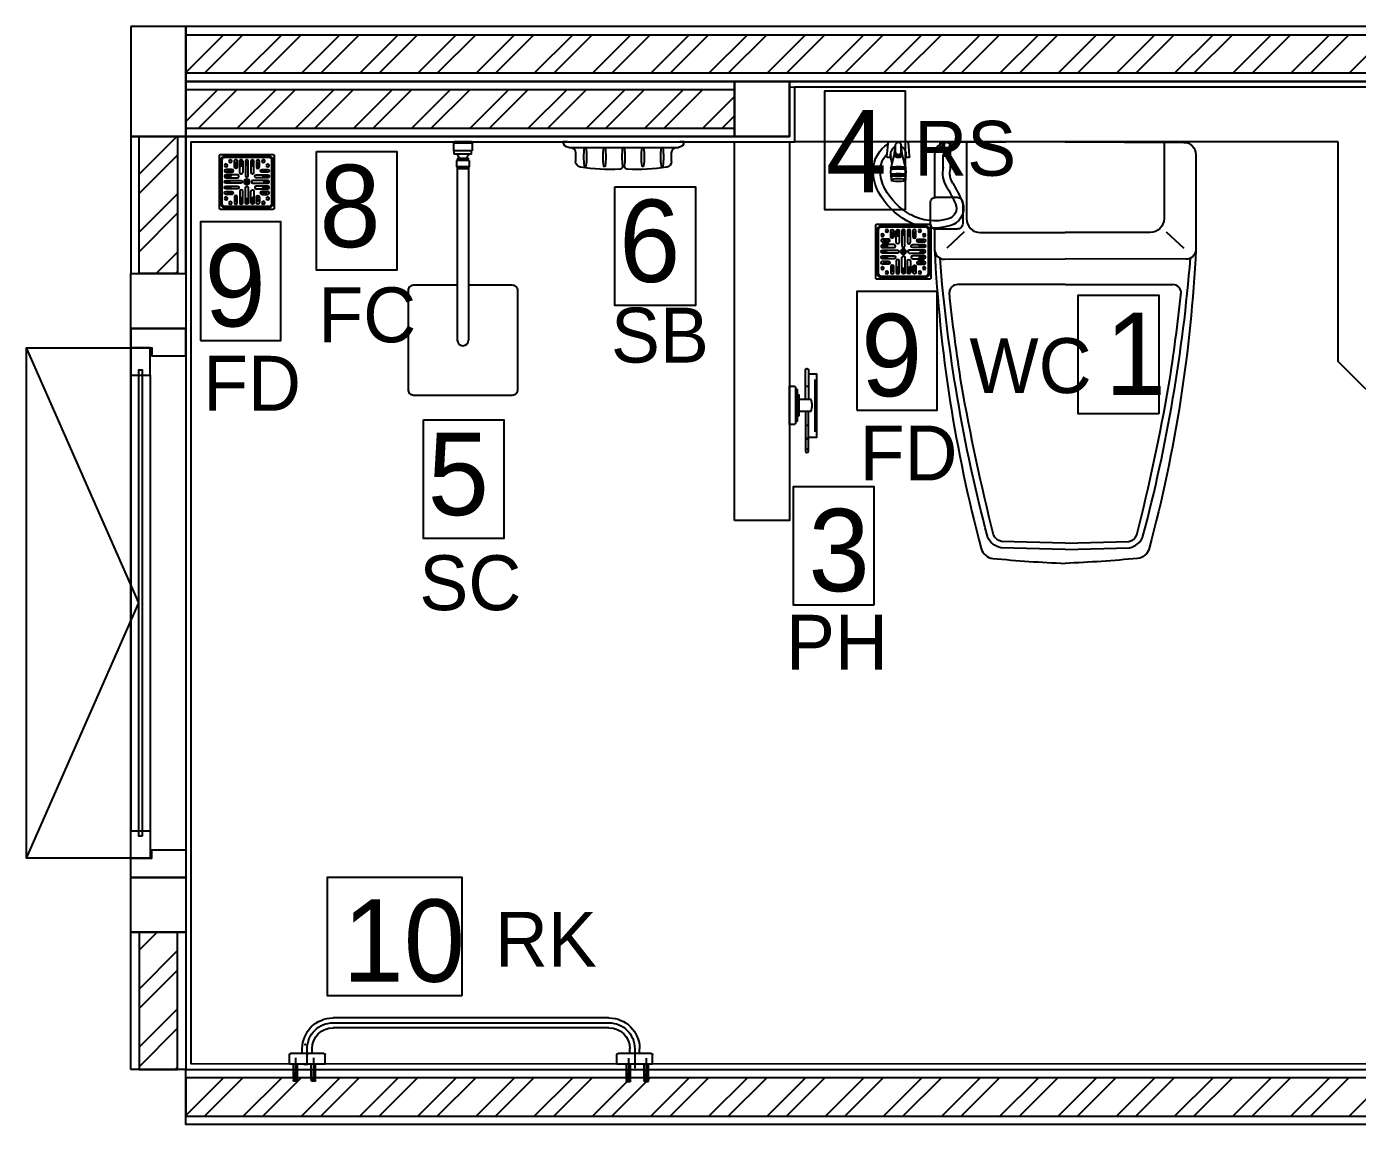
# Model space of a CAD drawing. Header units: inches. Extents: x -1366 to 1207, y -585 to 2554.
# Drawn here: x 522.13 to 525.768, y 1792.503 to 1795.503 of the extents above; entities that cross this region are included whole.
import ezdxf
from ezdxf.enums import TextEntityAlignment as Align

# ---------------------------------------------------------------- set-up
doc = ezdxf.new("R2010")
doc.units = ezdxf.units.IN
doc.header["$MEASUREMENT"] = 0
doc.header["$PDSIZE"] = 0.05
doc.linetypes.add('CENTER', pattern=[1.625, 1.25, -0.125, 0.125, -0.125])
doc.layers.get('0').update_dxf_attribs({"linetype": 'CONTINUOUS'})
for name, color, linetype in [('Counter', 6, 'CONTINUOUS'), ('DIM', 7, 'CONTINUOUS'), ('DIMS', 1, 'CONTINUOUS'), ('SANITARY', 9, 'CONTINUOUS'), ('SN - Sanitary', 144, 'CONTINUOUS'), ('WALL', 7, 'CONTINUOUS'), ('Wall-1', 6, 'CONTINUOUS'), ('Wall-Tile', 4, 'CONTINUOUS'), ('WALL_HATC', 251, 'CONTINUOUS'), ('WC-DET', 8, 'CONTINUOUS'), ('WC-DET1', 15, 'CONTINUOUS'), ('WC-DET2', 15, 'CONTINUOUS'), ('WC-OUT', 9, 'CONTINUOUS'), ('WC-OUTL', 7, 'CONTINUOUS'), ('WC-SERIAL', 4, 'CONTINUOUS'), ('wind', 7, 'CONTINUOUS')]:
    doc.layers.add(name, color=color, linetype=linetype)
doc.styles.get("Standard").update_dxf_attribs({"font": 'CordiaUPC.ttf'})
doc.styles.add('THAI', font='thai2.shx', dxfattribs={"height": 0.2})
doc.styles.add('Thai-S1', font='angsana.shx')
pattern_1 = [(224.99694, (499.03956, 1813.96934), (0.07954527, -0.07955375), []), (224.99694, (498.98653, 1813.96934), (0.07954527, -0.07955375), [])]

# ---------------------------------------------------------------- blocks, each defined once
blk = doc.blocks.new('VRH_FUVHU-W002AS_100 x100')
at = {"layer": 'SN - Sanitary'}
for points in [[(-48, -50), (48, -50, 0.414214), (50, -48), (50, 48, 0.414214), (48, 50), (-48, 50, 0.414214), (-50, 48), (-50, -48, 0.414214)], [(-40, -47), (40, -47, 0.414214), (47, -40), (47, 40, 0.414214), (40, 47), (-40, 47, 0.414214), (-47, 40), (-47, -40, 0.414214)], [(-40, -45), (40, -45, 0.414214), (45, -40), (45, 40, 0.414214), (40, 45), (-40, 45, 0.414214), (-45, 40), (-45, -40, 0.414214)], [(-17.5, 27.2, -1), (-22.8, 27.2), (-22.8, 38, -1), (-17.5, 38)], [(-7.5, 17, -1), (-12.8, 17), (-12.8, 38, -1), (-7.5, 38)], [(2.6, 10.8, -1), (-2.6, 10.8), (-2.6, 38, -1), (2.6, 38)], [(7.5, 17, 1), (12.8, 17), (12.8, 38, 1), (7.5, 38)], [(17.5, 27.2, 1), (22.8, 27.2), (22.8, 38, 1), (17.5, 38)], [(-27.2, 17.5, 1), (-27.2, 22.8), (-38, 22.8, 1), (-38, 17.5)], [(-17, 7.5, 1), (-17, 12.8), (-38, 12.8, 1), (-38, 7.5)], [(-10.8, -2.6, 1), (-10.8, 2.6), (-38, 2.6, 1), (-38, -2.6)], [(10.8, -2.6, -1), (10.8, 2.6), (38, 2.6, -1), (38, -2.6)], [(17, 7.5, -1), (17, 12.8), (38, 12.8, -1), (38, 7.5)], [(27.2, 17.5, -1), (27.2, 22.8), (38, 22.8, -1), (38, 17.5)], [(-17, -7.5, -1), (-17, -12.8), (-38, -12.8, -1), (-38, -7.5)], [(-27.2, -17.5, -1), (-27.2, -22.8), (-38, -22.8, -1), (-38, -17.5)], [(-7.5, -17, 1), (-12.8, -17), (-12.8, -38, 1), (-7.5, -38)], [(2.6, -10.8, 1), (-2.6, -10.8), (-2.6, -38, 1), (2.6, -38)], [(7.5, -17, -1), (12.8, -17), (12.8, -38, -1), (7.5, -38)], [(17, -7.5, 1), (17, -12.8), (38, -12.8, 1), (38, -7.5)], [(27.2, -17.5, 1), (27.2, -22.8), (38, -22.8, 1), (38, -17.5)], [(-17.5, -27.2, 1), (-22.8, -27.2), (-22.8, -38, 1), (-17.5, -38)], [(17.5, -27.2, -1), (22.8, -27.2), (22.8, -38, -1), (17.5, -38)]]:
    blk.add_lwpolyline(points, format="xyb", close=True, dxfattribs=at)
for points in [[(-47, 40), (-45, 40)], [(-40, 47), (-40, 45)], [(40, 47), (40, 45)], [(47, 40), (45, 40)], [(2, 0), (-2, 0)], [(0, -2), (0, 2)], [(-47, -40), (-45, -40)], [(-40, -47), (-40, -45)], [(40, -47), (40, -45)], [(47, -40), (45, -40)]]:
    blk.add_lwpolyline(points, dxfattribs=at)
for centre, radius in [((-38, 30), 2.64), ((-30, 38), 2.64), ((30, 38), 2.64), ((38, 30), 2.64), ((0, 0), 5), ((0, 0), 4), ((-38, -30), 2.64), ((-30, -38), 2.64), ((30, -38), 2.64), ((38, -30), 2.64)]:
    blk.add_circle(centre, radius, dxfattribs=at)
for radius, start, end in [(40.6, 115.5199, 124.0973), (38.9, 116.7267, 125.8178), (35.8, 119.2654, 129.5026), (32.8, 122.2394, 130.7225), (38.9, 101.1602, 109.1988), (35.8, 102.1337, 110.9437), (32.8, 103.2601, 112.9585), (30.8, 104.1306, 114.5299), (40.6, 101.6879, 108.2626), (35.8, 85.7776, 94.2224), (32.8, 85.3915, 94.6085), (30.8, 85.0942, 94.9058), (38.9, 86.3226, 93.6774), (38.9, 70.8012, 78.8398), (35.8, 69.0563, 77.8663), (32.8, 67.0415, 76.7399), (30.8, 65.4701, 75.8694), (40.6, 71.7374, 78.3121), (40.6, 55.9027, 64.4801), (38.9, 54.1822, 63.2733), (35.8, 50.4974, 60.7346), (32.8, 49.2775, 57.7606), (40.6, 161.7374, 168.3121), (38.9, 176.3226, 183.6774), (38.9, 160.8012, 168.8398), (40.6, 145.9027, 154.4801), (35.8, 175.7776, 184.2224), (35.8, 159.0563, 167.8663), (38.9, 144.1822, 153.2733), (32.8, 175.3915, 184.6085), (32.8, 157.0415, 166.7399), (35.8, 140.4974, 150.7346), (30.8, 175.0942, 184.9058), (30.8, 155.4701, 165.8694), (32.8, 139.2775, 147.7606), (32.8, 32.2394, 40.7225), (35.8, 29.2654, 39.5026), (30.8, 14.1306, 24.5299), (32.8, 13.2601, 22.9585), (30.8, 355.0942, 4.9058), (38.9, 26.7267, 35.8178), (32.8, 355.3915, 4.6085), (35.8, 12.1337, 20.9437), (40.6, 25.5199, 34.0973), (35.8, 355.7776, 4.2224), (38.9, 11.1602, 19.1988), (40.6, 11.6879, 18.2626), (38.9, 356.3226, 3.6774), (40.6, 191.6879, 198.2626), (38.9, 191.1602, 199.1988), (40.6, 205.5199, 214.0973), (35.8, 192.1337, 200.9437), (38.9, 206.7267, 215.8178), (32.8, 193.2601, 202.9585), (35.8, 209.2654, 219.5026), (30.8, 194.1306, 204.5299), (32.8, 212.2394, 220.7225), (32.8, 319.2775, 327.7606), (35.8, 320.4974, 330.7346), (30.8, 335.4701, 345.8694), (32.8, 337.0415, 346.7399), (38.9, 324.1822, 333.2733), (35.8, 339.0563, 347.8663), (40.6, 325.9027, 334.4801), (38.9, 340.8012, 348.8398), (40.6, 341.7374, 348.3121), (35.8, 230.4974, 240.7346), (38.9, 234.1822, 243.2733), (40.6, 235.9027, 244.4801), (32.8, 229.2775, 237.7606), (30.8, 245.4701, 255.8694), (32.8, 247.0415, 256.7399), (35.8, 249.0563, 257.8663), (38.9, 250.8012, 258.8398), (40.6, 251.7374, 258.3121), (30.8, 265.0942, 274.9058), (32.8, 265.3915, 274.6085), (35.8, 265.7776, 274.2224), (38.9, 266.3226, 273.6774), (30.8, 284.1306, 294.5299), (32.8, 283.2601, 292.9585), (35.8, 282.1337, 290.9437), (38.9, 281.1602, 289.1988), (40.6, 281.6879, 288.2626), (32.8, 302.2394, 310.7225), (35.8, 299.2654, 309.5026), (38.9, 296.7267, 305.8178), (40.6, 295.5199, 304.0973)]:
    blk.add_arc((0, 0), radius, start, end, dxfattribs=at)
blk = doc.blocks.new('A$C0BD73281')
for p, q in [((49, 6.9), (23.6, 6.9)), ((49, -6.5), (23.6, -6.5))]:
    blk.add_line(p, q)
at = {"layer": 'WC-DET1', "color": 8, "linetype": 'Continuous'}
for p, q in [((21.5, 108.6), (3.7, 107.1)), ((16.3, 2.8), (24.8, 2.8)), ((16.3, 2.3), (24.8, 2.3)), ((16.3, 0.3), (24.8, 0.3)), ((16.3, -0.2), (24.8, -0.2)), ((16.3, -2.2), (24.8, -2.2)), ((16.3, -2.7), (24.8, -2.7))]:
    blk.add_line(p, q, dxfattribs=at)
at = {"layer": 'WC-DET1', "color": 8}
for p, q in [((39.6, 99.7), (21.9, 95.4)), ((28.9, 101.7), (22.5, 102.9)), ((21.9, 95.4), (5.1, 93.3)), ((21.9, 81.4), (5.1, 83.4)), ((18.6, 93.4), (5.7, 93.4)), ((18.6, 83.4), (5.7, 83.4)), ((39.6, 77), (21.9, 81.4)), ((28.9, 75), (22.5, 73.8)), ((12, 0), (12, 6.8)), ((12, 0), (12, -6.8)), ((16.3, 2.8), (16.3, 6)), ((16.3, 0.3), (16.3, 2.3)), ((24.8, 2.8), (24.8, 5.3)), ((24.8, 0.3), (24.8, 2.3)), ((26.3, -6.5), (26.3, 6.5)), ((16.3, -2.2), (16.3, -0.2)), ((16.3, -6), (16.3, -2.7)), ((24.8, -2.2), (24.8, -0.2)), ((24.8, -5), (24.8, -2.7))]:
    blk.add_line(p, q, dxfattribs=at)
for points in [[(1, 9.6, -0.184409), (1.3, 10.3, -0.102213), (2.5, 11.2, -0.061148), (4, 11.7, -0.047443), (6, 11.9, -0.047443), (8, 11.7, -0.061148), (9.5, 11.2, -0.102213), (10.7, 10.3, -0.184409), (11, 9.6, -0.184409), (10.7, 8.8, -0.102213), (9.5, 7.9, -0.061148), (8, 7.4, -0.047443), (6, 7.3, -0.047443), (4, 7.4, -0.061148), (2.5, 7.9, -0.102213), (1.3, 8.8, -0.184409)], [(1, -9.6, 0.184409), (1.3, -10.3, 0.102213), (2.5, -11.2, 0.061148), (4, -11.7, 0.047443), (6, -11.9, 0.047443), (8, -11.7, 0.061148), (9.5, -11.2, 0.102213), (10.7, -10.3, 0.184409), (11, -9.6, 0.184409), (10.7, -8.8, 0.102213), (9.5, -7.9, 0.061148), (8, -7.4, 0.047443), (6, -7.3, 0.047443), (4, -7.4, 0.061148), (2.5, -7.9, 0.102213), (1.3, -8.8, 0.184409)]]:
    blk.add_lwpolyline(points, format="xyb", close=True, dxfattribs=at)
for points in [[(1, 0, -0.095641), (1.4, 2, -0.097265), (2.5, 3.7, -0.099653), (4.1, 4.8, -0.101409), (6, 5.2, -0.101409), (7.9, 4.8, -0.099653), (9.5, 3.7, -0.097265), (10.6, 2, -0.095641), (11, 0)], [(1, 0, 0.095641), (1.4, -2, 0.097265), (2.5, -3.7, 0.099653), (4.1, -4.8, 0.101409), (6, -5.2, 0.101409), (7.9, -4.8, 0.099653), (9.5, -3.7, 0.097265), (10.6, -2, 0.095641), (11, 0)]]:
    blk.add_lwpolyline(points, format="xyb", dxfattribs=at)
for centre, start, end in [((5.7, 88.4), 90, 180), ((5.7, 88.4), 180, 270), ((18.6, 88.4), 0, 90), ((18.6, 88.4), 270, 0)]:
    blk.add_arc(centre, 5, start, end, dxfattribs=at)
at = {"layer": 'WC-DET1', "color": 8, "linetype": 'Continuous'}
blk.add_arc((26.6, 69.7), 2, 265.2047, 351.7094, dxfattribs=at)
at = {"layer": 'WC-DET1', "color": 8, "extrusion": (0, 0, -1)}
for centre, major_axis, ratio, start_param, end_param in [((22.5, 88.4), (14.6, 0), 0.991317, 3.524945, 5.079803), ((46.9, 88.4), (0, 13.5), 0.097617, 3.414605, 6.010173), ((49.4, 88.4), (0, 13.5), 0.097617, 3.414605, 6.010173), ((50.4, 88.4), (0, 13.5), 0.097617, 3.414605, 6.010173), ((50.8, 88.4), (0, 13.5), 0.097617, 3.414605, 6.010173), ((59.7, 88.4), (0, 13.5), 0.097617, 3.414605, 6.010173), ((61, 88.4), (0, 13.5), 0.097617, 3.414605, 6.010173), ((63.6, 88.4), (0, 13.5), 0.097617, 3.414605, 6.010173), ((69.5, 88.4), (0, 13), 0.160291, 3.141593, 6.283185), ((22.5, 88.4), (14.6, 0), 0.991317, 1.203383, 2.758241), ((21.9, 88.4), (0, -7), 0.550432, 3.141593, 6.283185), ((24.2, 88.4), (0, -7), 0.550432, 3.141593, 6.283185)]:
    blk.add_ellipse(centre, major_axis=major_axis, ratio=ratio, start_param=start_param, end_param=end_param, dxfattribs=at)
at = {"layer": 'WC-OUTL', "color": 32, "linetype": 'Continuous'}
for p, q in [((0, 71.8), (0, 104.9)), ((3.7, 107.1), (1.8, 106.9)), ((26.5, 109), (21.5, 108.6)), ((15.8, 68.6), (1.8, 69.8)), ((26.5, 67.7), (15.8, 68.6)), ((16.3, 6), (24.8, 6)), ((16.3, -6), (24.8, -6))]:
    blk.add_line(p, q, dxfattribs=at)
at = {"layer": 'WC-OUTL', "color": 32}
for p, q in [((39.6, 99.7), (28.9, 101.7)), ((46.5, 101.4), (39.6, 99.7)), ((49, 101.4), (50.5, 101.4)), ((59.3, 101.4), (60.6, 101.4)), ((63.3, 101.4), (69.5, 101.4)), ((39.6, 77), (28.9, 75)), ((46.5, 75.4), (39.6, 77)), ((49, 75.4), (50.5, 75.4)), ((59.3, 75.4), (60.6, 75.4)), ((63.3, 75.4), (69.5, 75.4)), ((0, 0), (0, 11)), ((0, 0), (0, -11)), ((12, 6.8), (12, 11)), ((12.1, 6.8), (15.8, 6.8)), ((16.3, 6), (16.3, 6.3)), ((26.3, 6.8), (24.8, 6)), ((26.3, 6.5), (26.3, 6.8)), ((12, -6.8), (15.8, -6.8)), ((12, -6.8), (12, -11)), ((12.6, -6.8), (15.8, -6.8)), ((16.3, -6.2), (16.3, -6)), ((26.3, -6.8), (24.8, -6)), ((35.5, -6.5), (26.3, -6.5)), ((26.3, -6.8), (26.3, -6.5))]:
    blk.add_line(p, q, dxfattribs=at)
for centre, radius, start, end in [((52.7, 76.1), 58, 91.4542, 147.6921), ((53.2, 53.4), 80.7, 61.4973, 91.4542), ((28.7, 8.1), 132.2, 29.2702, 61.4973), ((52.7, 76.1), 45, 91.4542, 133.7949), ((47.8, 100.1), 1.76, 45.6178, 134.3822), ((54.9, 82), 19.9, 77.1208, 102.8792), ((53.2, 53.4), 67.7, 61.4973, 91.4542), ((62, 99.9), 1.99, 48.4455, 131.5545), ((28.7, 8.1), 119.2, 29.2702, 61.4973), ((47.8, 76.6), 1.76, 225.6178, 314.3822), ((54.9, 94.7), 19.9, 257.1208, 282.8792), ((62, 76.8), 1.99, 228.4455, 311.5545), ((54.7, 22.7), 89.3, 343.0486, 29.2702), ((54.7, 22.7), 102.3, 343.0486, 29.2702), ((6, 1.6), 11.2, 57.4796, 122.5204), ((15.8, 6.3), 0.5, 0, 90), ((56.6, -42.3), 49.5, 59.2277, 102.0073), ((229.5, 248.2), 288.5, 239.2277, 246.1765), ((6, -1.6), 11.2, 237.4796, 302.5204), ((15.8, -6.2), 0.5, 270, 0), ((56.6, -42.3), 36.6, 59.2277, 102.0073), ((229.5, 248.2), 301.5, 239.2277, 246.1765), ((121.1, 2.5), 32.9, 246.1765, 343.0486), ((121.1, 2.5), 20, 246.1765, 343.0486)]:
    blk.add_arc(centre, radius, start, end, dxfattribs=at)
at = {"layer": 'WC-OUTL', "color": 32, "linetype": 'Continuous'}
for centre, radius, start, end in [((2, 104.9), 2, 94.7953, 180), ((26.6, 107), 2, 2.8531, 94.7953), ((-288.3, 91.3), 317.3, 1.8784, 2.8531), ((-288.3, 85.4), 317.3, 357.1469, 358.1216), ((2, 71.8), 2, 180, 265.2047), ((26.6, 69.7), 2, 351.7094, 357.1469)]:
    blk.add_arc(centre, radius, start, end, dxfattribs=at)
at = {"layer": 'WC-OUTL', "color": 32, "extrusion": (0, 0, -1)}
blk.add_ellipse((69.5, 88.4), major_axis=(0, -13), ratio=0.160291, start_param=3.141593, end_param=6.283185, dxfattribs=at)
blk = doc.blocks.new('C106P')
for points in [[(0, 0), (-0.216, -0.0009, 0.414214), (-0.238, -0.0229), (-0.238, -0.1012, 0.415321)], [(0, 0), (0.216, -0.0009, -0.414214), (0.238, -0.0229), (0.238, -0.1959, -0.414214)], [(-0.2358, -0.1589, -0.414214), (-0.2458, -0.1489), (-0.2458, -0.1109, -0.414214), (-0.2358, -0.1009)], [(-0.238, -0.1587), (-0.238, -0.1959, 0.414214)], [(-0.238, -0.1959, 0.053479), (-0.153, -0.7409, 0.308223), (-0.132, -0.7589, 0.014301), (0, -0.7679, 1.437855)], [(0.238, -0.1959, -0.053479), (0.153, -0.7409, -0.308223), (0.132, -0.7589, -0.014301), (0, -0.7679, -1.437855)]]:
    blk.add_lwpolyline(points, format="xyb")
at = {"layer": 'WC-DET1'}
for q in [(-0.1959, -0.2599), (0.1959, -0.2599)]:
    blk.add_line((0, -0.26), q, dxfattribs=at)
for points in [[(-0.18, -0.0009), (-0.18, -0.1399, 0.414214), (-0.155, -0.1649), (0, -0.165)], [(0.18, -0.0009), (0.18, -0.1399, -0.414214), (0.155, -0.1649), (0, -0.165)], [(-0.2358, -0.1009), (-0.1968, -0.1009, -0.414214), (-0.1868, -0.1109), (-0.1868, -0.1489, -0.414214), (-0.1968, -0.1589), (-0.2358, -0.1589, -0.414214)], [(0, -0.7314), (-0.1161, -0.7281, -0.234182), (-0.1306, -0.716, -0.017795), (-0.1889, -0.4427, -0.014884), (-0.2111, -0.274, -0.020376)], [(0, -0.7314), (0.1161, -0.7281, 0.234182), (0.1306, -0.716, 0.017795), (0.1889, -0.4427, 0.014884), (0.2111, -0.274, 0.020376)]]:
    blk.add_lwpolyline(points, format="xyb", dxfattribs=at)
at = {"layer": 'WC-DET1', "color": 7}
for points in [[(-0.238, -0.1959, 0.414214), (-0.22, -0.2139), (0, -0.213)], [(0.238, -0.1959, -0.414214), (0.22, -0.2139), (0, -0.213)]]:
    blk.add_lwpolyline(points, format="xyb", dxfattribs=at)
at = {"layer": 'WC-DET1'}
for centre, start, end in [((-0.1961, -0.275), 89.4423, 176.382), ((0.1961, -0.275), 3.618, 90.5577)]:
    blk.add_arc(centre, 0.0151, start, end, dxfattribs=at)
at = {"layer": 'WC-DET2'}
for points in [[(-0.184, -0.1639), (-0.216, -0.1939)], [(0.184, -0.1639), (0.216, -0.1939)]]:
    blk.add_lwpolyline(points, dxfattribs=at)
for points in [[(-0.0001, -0.7428), (-0.1173, -0.7394, -0.254323), (-0.1414, -0.7196, -0.000064), (-0.1417, -0.7186, -0.04487), (-0.2282, -0.212)], [(0.0001, -0.7428), (0.1173, -0.7394, 0.254323), (0.1414, -0.7196, 0.000064), (0.1417, -0.7186, 0.04487), (0.2282, -0.212)]]:
    blk.add_lwpolyline(points, format="xyb", dxfattribs=at)
at = {"layer": 'WC-SERIAL', "flags": 8}
blk.add_attdef('C106', text='', height=0.05, dxfattribs=at).set_placement((-0.007, -0.0689), align=Align.MIDDLE)
blk = doc.blocks.new('PM753P')
at = {"layer": 'WC-DET'}
for points in [[(0.03, -0.011), (-0.03, -0.011)], [(-0.02, -0.014), (0.02, -0.014)], [(-0.061, -0.029), (-0.061, -0.035)], [(-0.0595, -0.029), (-0.0595, -0.035)], [(-0.048, -0.047), (0.047, -0.047)], [(-0.0433, -0.0485), (0.0417, -0.0485)], [(-0.0362, -0.029), (-0.0362, -0.035)], [(0.0352, -0.029), (0.0352, -0.035)]]:
    blk.add_lwpolyline(points, dxfattribs=at)
at = {"layer": 'WC-OUT'}
blk.add_lwpolyline([(0.02, -0.0145), (0.02, -0.0155, -0.414214), (0.0185, -0.017), (-0.0185, -0.017, -0.414214), (-0.02, -0.0155), (-0.02, -0.0145, 0.414214), (-0.0205, -0.014), (-0.0285, -0.014, -0.414214), (-0.03, -0.0125), (-0.03, -0.0115, 0.414214), (-0.0305, -0.011), (-0.032, -0.011, -0.414214), (-0.035, -0.008), (-0.035, 0), (0.035, 0), (0.035, -0.008, -0.414214), (0.032, -0.011), (0.0305, -0.011, 0.414214), (0.03, -0.0115), (0.03, -0.0125, -0.414214), (0.0285, -0.014), (0.0205, -0.014, 0.414214)], format="xyb", close=True, dxfattribs=at)
for points in [[(0.011, -0.017), (0.011, -0.039, -0.181818), (-0.011, -0.039), (-0.011, -0.017)], [(-0.011, -0.029), (-0.083, -0.029, 1), (-0.083, -0.035), (-0.011, -0.035)], [(0.011, -0.029), (0.064, -0.029, -1), (0.064, -0.035), (0.011, -0.035)]]:
    blk.add_lwpolyline(points, format="xyb", dxfattribs=at)
blk.add_lwpolyline([(-0.058, -0.035), (-0.058, -0.05), (0.057, -0.05), (0.057, -0.035)], dxfattribs=at)
blk.add_arc((-0.0828, -0.0319), 0.00287, 265.7151, 94.6963, dxfattribs=at)
at = {"layer": 'WC-SERIAL', "flags": 8}
blk.add_attdef('PM753', text='', height=0.03, dxfattribs=at).set_placement((0.007, -0.1009), align=Align.MIDDLE)
blk = doc.blocks.new('CT002P')
at = {"layer": 'WC-DET1'}
for p, q in [((-0.0159, 0), (-0.0159, -0.0025)), ((0.0159, 0), (-0.0159, 0)), ((0.0159, 0), (0.0159, -0.0025)), ((-0.0169, -0.0025), (-0.0169, -0.0164)), ((-0.0161, -0.0025), (-0.0169, -0.0025)), ((0.0169, -0.0164), (-0.0169, -0.0164)), ((0.0169, -0.0025), (-0.0161, -0.0025)), ((-0.0159, -0.0223), (-0.0159, -0.0164)), ((0.0159, -0.0223), (-0.0159, -0.0223)), ((0.0159, -0.0223), (0.0159, -0.0164)), ((0.0169, -0.0025), (0.0169, -0.0164)), ((0.0114, -0.0339), (-0.0114, -0.0339)), ((-0.0114, -0.0339), (-0.0114, -0.0453)), ((-0.0114, -0.0453), (-0.0109, -0.0458)), ((-0.0114, -0.0453), (-0.0109, -0.0458)), ((0.0114, -0.0453), (-0.0114, -0.0453)), ((0.0109, -0.0458), (-0.0109, -0.0458)), ((-0.0102, -0.0458), (-0.0102, -0.3612)), ((-0.0102, -0.0478), (-0.0092, -0.0468)), ((0.0102, -0.0478), (-0.0102, -0.0478)), ((-0.0099, -0.0299), (-0.0099, -0.0339)), ((-0.0099, -0.0299), (0.0099, -0.0299)), ((-0.0092, -0.0468), (-0.0092, -0.0458)), ((0.0092, -0.0468), (-0.0092, -0.0468)), ((-0.0074, -0.0276), (-0.0074, -0.0289)), ((0.0074, -0.0276), (0.0074, -0.0289)), ((0.0092, -0.0468), (0.0092, -0.0458)), ((0.0102, -0.0478), (0.0092, -0.0468)), ((0.0099, -0.0339), (0.0099, -0.0299)), ((0.0102, -0.0458), (0.0102, -0.3612)), ((0.0114, -0.0453), (0.0109, -0.0458)), ((0.0114, -0.0453), (0.0109, -0.0458)), ((0.0114, -0.0339), (0.0114, -0.0453)), ((-0.0102, -0.0488), (0.0102, -0.0488))]:
    blk.add_line(p, q, dxfattribs=at)
blk.add_lwpolyline([(-0.0102, -0.2612), (-0.09, -0.2612, 0.414214), (-0.1, -0.2712), (-0.1, -0.4512, 0.414214), (-0.09, -0.4612), (0.09, -0.4612, 0.414214), (0.1, -0.4512), (0.1, -0.2712, 0.414214), (0.09, -0.2612), (0.0102, -0.2612)], format="xyb", dxfattribs=at)
for centre, radius, start, end in [((0, -0.0161), 0.0129, 209.0833, 230.7035), ((0, -0.0161), 0.0129, 309.2965, 330.9167), ((-0.0084, -0.0289), 0.000992, 270, 0), ((-0.0094, -0.0276), 0.00198, 0, 50.7035), ((0.0094, -0.0276), 0.00199, 129.2965, 180), ((0.0084, -0.0289), 0.000992, 180, 270), ((0, -0.3612), 0.0102, 180, 0)]:
    blk.add_arc(centre, radius, start, end, dxfattribs=at)
blk = doc.blocks.new('A$Cf44c07b2')
at = {"layer": 'WC-OUT'}
for p, q in [((0.0794, 0.1169), (0.5821, 0.1169)), ((0.0794, 0.0989), (0.5821, 0.0989)), ((0, 0.0329), (0, 0.0496)), ((0.0022, 0.0519), (0.0234, 0.0519)), ((0.0234, 0.0519), (0.0234, 0.0608)), ((0.0234, 0.0519), (0.0627, 0.0519)), ((0.0413, 0.0519), (0.0413, 0.0612)), ((0.065, 0.0329), (0.065, 0.0496)), ((0.5967, 0.0329), (0.5967, 0.0496)), ((0.5989, 0.0519), (0.6594, 0.0519)), ((0.6202, 0.0519), (0.6202, 0.0608)), ((0.6381, 0.0519), (0.6381, 0.0608)), ((0.6617, 0.0329), (0.6617, 0.0496)), ((0.065, 0.0329), (0, 0.0329)), ((0.6617, 0.0329), (0.5967, 0.0329))]:
    blk.add_line(p, q, dxfattribs=at)
at = {"layer": 'WC-OUT', "color": 251, "linetype": 'CENTER'}
for p, q in [((0.5821, 0.1079), (0.0794, 0.1079)), ((0.0324, 0.0608), (0.0324, 0.0252)), ((0.6292, 0.0519), (0.6292, 0.0608)), ((0.6292, 0.0306), (0.6292, 0.0503)), ((0.0074, 0.0224), (0.0074, 0.0329)), ((0.0112, 0.0437), (0.0112, 0)), ((0.015, 0.0224), (0.015, 0.0329)), ((0.0399, 0.0224), (0.0399, 0.0329)), ((0.0437, 0.0437), (0.0437, 0)), ((0.0474, 0.0224), (0.0474, 0.0329)), ((0.6141, 0.0229), (0.6141, 0.0334)), ((0.6179, 0.0442), (0.6179, 0.0005)), ((0.6217, 0.0229), (0.6217, 0.0334)), ((0.6466, 0.0229), (0.6466, 0.0334)), ((0.6503, 0.0442), (0.6503, 0.0005)), ((0.6541, 0.0229), (0.6541, 0.0334)), ((0.0072, 0.0222), (0.0079, 0.0202)), ((0.0073, 0.0224), (0.0086, 0.0224)), ((0.0074, 0.0045), (0.0074, 0.0215)), ((0.0077, 0.0045), (0.0074, 0.0045)), ((0.0075, 0.0018), (0.0079, 0.0046)), ((0.0077, 0.0045), (0.0076, 0.0045)), ((0.0085, 0.0045), (0.0077, 0.0045)), ((0.0087, 0.0222), (0.0079, 0.0202)), ((0.0143, 0.0011), (0.0081, 0.0011)), ((0.0139, 0.0045), (0.0085, 0.0045)), ((0.0098, 0.0045), (0.0088, 0.0025)), ((0.0131, 0.0017), (0.0093, 0.0017)), ((0.0111, 0.0045), (0.0111, 0.0174)), ((0.0114, 0.0174), (0.0111, 0.0174)), ((0.0114, 0.0045), (0.0114, 0.0174)), ((0.0126, 0.0045), (0.0136, 0.0025)), ((0.0137, 0.0222), (0.0145, 0.0202)), ((0.0152, 0.0224), (0.0139, 0.0224)), ((0.0147, 0.0045), (0.0139, 0.0045)), ((0.0153, 0.0222), (0.0145, 0.0202)), ((0.0149, 0.0018), (0.0145, 0.0046)), ((0.015, 0.0045), (0.0147, 0.0045)), ((0.0149, 0.0045), (0.0147, 0.0045)), ((0.015, 0.0045), (0.015, 0.0214)), ((0.0396, 0.0222), (0.0404, 0.0202)), ((0.0397, 0.0224), (0.0411, 0.0224)), ((0.0399, 0.0045), (0.0399, 0.0215)), ((0.0402, 0.0045), (0.0399, 0.0045)), ((0.04, 0.0018), (0.0404, 0.0046)), ((0.0402, 0.0045), (0.04, 0.0045)), ((0.0409, 0.0045), (0.0402, 0.0045)), ((0.0412, 0.0222), (0.0404, 0.0202)), ((0.0468, 0.0011), (0.0405, 0.0011)), ((0.0464, 0.0045), (0.0409, 0.0045)), ((0.0423, 0.0045), (0.0413, 0.0025)), ((0.0456, 0.0017), (0.0418, 0.0017)), ((0.0435, 0.0045), (0.0435, 0.0174)), ((0.0438, 0.0174), (0.0435, 0.0174)), ((0.0438, 0.0045), (0.0438, 0.0174)), ((0.0451, 0.0045), (0.0461, 0.0025)), ((0.0462, 0.0222), (0.047, 0.0202)), ((0.0476, 0.0224), (0.0463, 0.0224)), ((0.0471, 0.0045), (0.0464, 0.0045)), ((0.0478, 0.0222), (0.047, 0.0202)), ((0.0473, 0.0018), (0.047, 0.0046)), ((0.0474, 0.0045), (0.0471, 0.0045)), ((0.0473, 0.0045), (0.0471, 0.0045)), ((0.0474, 0.0045), (0.0474, 0.0214)), ((0.6138, 0.0227), (0.6146, 0.0207)), ((0.6139, 0.0229), (0.6153, 0.0229)), ((0.6141, 0.005), (0.6141, 0.0219)), ((0.6141, 0.005), (0.6144, 0.005)), ((0.6142, 0.0023), (0.6146, 0.0051)), ((0.6142, 0.005), (0.6144, 0.005)), ((0.6144, 0.005), (0.6152, 0.005)), ((0.6154, 0.0227), (0.6146, 0.0207)), ((0.6148, 0.0016), (0.621, 0.0016)), ((0.6152, 0.005), (0.6206, 0.005)), ((0.6165, 0.005), (0.6155, 0.003)), ((0.616, 0.0022), (0.6198, 0.0022)), ((0.6178, 0.005), (0.6178, 0.0179)), ((0.6178, 0.0179), (0.618, 0.0179)), ((0.618, 0.005), (0.618, 0.0179)), ((0.6193, 0.005), (0.6203, 0.003)), ((0.6204, 0.0227), (0.6212, 0.0207)), ((0.6218, 0.0229), (0.6205, 0.0229)), ((0.6206, 0.005), (0.6214, 0.005)), ((0.622, 0.0227), (0.6212, 0.0207)), ((0.6216, 0.0023), (0.6212, 0.0051)), ((0.6214, 0.005), (0.6217, 0.005)), ((0.6214, 0.005), (0.6216, 0.005)), ((0.6217, 0.005), (0.6217, 0.022)), ((0.6463, 0.0227), (0.647, 0.0207)), ((0.6464, 0.0229), (0.6477, 0.0229)), ((0.6466, 0.005), (0.6466, 0.0219)), ((0.6466, 0.005), (0.6469, 0.005)), ((0.6467, 0.0023), (0.6471, 0.0051)), ((0.6467, 0.005), (0.6469, 0.005)), ((0.6469, 0.005), (0.6476, 0.005)), ((0.6478, 0.0227), (0.647, 0.0207)), ((0.6472, 0.0016), (0.6535, 0.0016)), ((0.6476, 0.005), (0.6531, 0.005)), ((0.6489, 0.005), (0.648, 0.003)), ((0.6485, 0.0022), (0.6522, 0.0022)), ((0.6502, 0.005), (0.6502, 0.0179)), ((0.6502, 0.0179), (0.6505, 0.0179)), ((0.6505, 0.005), (0.6505, 0.0179)), ((0.6517, 0.005), (0.6527, 0.003)), ((0.6528, 0.0227), (0.6536, 0.0207)), ((0.6543, 0.0229), (0.653, 0.0229)), ((0.6531, 0.005), (0.6538, 0.005)), ((0.6544, 0.0227), (0.6536, 0.0207)), ((0.654, 0.0023), (0.6536, 0.0051)), ((0.6538, 0.005), (0.6541, 0.005)), ((0.6538, 0.005), (0.654, 0.005)), ((0.6541, 0.005), (0.6541, 0.022))]:
    blk.add_line(p, q, dxfattribs=at)
for centre in [(0.0112, 0.0202), (0.0437, 0.0202), (0.6179, 0.0207), (0.6503, 0.0207)]:
    blk.add_circle(centre, 0.00118, dxfattribs=at)
at = {"layer": 'WC-OUT'}
for centre, radius, start, end in [((0.0794, 0.0608), 0.056, 90, 180), ((0.0794, 0.0608), 0.0381, 90, 180), ((0.5821, 0.0608), 0.056, 0, 90), ((0.5821, 0.0608), 0.0381, 0, 90), ((0.0022, 0.0496), 0.00224, 90, 180), ((0.0627, 0.0496), 0.00224, 0, 90), ((0.5989, 0.0496), 0.00224, 90, 180), ((0.6594, 0.0496), 0.00224, 0, 90)]:
    blk.add_arc(centre, radius, start, end, dxfattribs=at)
at = {"layer": 'WC-OUT', "color": 251, "linetype": 'CENTER'}
for centre, radius, start, end in [((0.0794, 0.0608), 0.0471, 90, 180), ((0.5821, 0.0608), 0.0471, 0, 90), ((0.0073, 0.0223), 0.00014, 90, 201.1557), ((0.0081, 0.0017), 0.00056, 172.2348, 270), ((0.0081, 0.0042), 0.000472, 36.4635, 143.5365), ((0.0086, 0.0223), 0.00014, 338.8443, 90), ((0.0093, 0.0022), 0.00056, 153.4349, 270), ((0.0131, 0.0022), 0.00056, 270, 26.5651), ((0.0139, 0.0223), 0.00014, 90, 201.1557), ((0.0143, 0.0042), 0.000472, 36.4635, 143.5365), ((0.0143, 0.0017), 0.00056, 270, 7.7652), ((0.0152, 0.0223), 0.00014, 338.8443, 90), ((0.0397, 0.0223), 0.00014, 90, 201.1557), ((0.0405, 0.0017), 0.00056, 172.2348, 270), ((0.0406, 0.0042), 0.000472, 36.4635, 143.5365), ((0.0411, 0.0223), 0.00014, 338.8443, 90), ((0.0418, 0.0022), 0.00056, 153.4349, 270), ((0.0456, 0.0022), 0.00056, 270, 26.5651), ((0.0463, 0.0223), 0.00014, 90, 201.1557), ((0.0468, 0.0042), 0.000472, 36.4635, 143.5365), ((0.0468, 0.0017), 0.00056, 270, 7.7652), ((0.0476, 0.0223), 0.00014, 338.8443, 90), ((0.6139, 0.0228), 0.00014, 90, 201.1557), ((0.6148, 0.0022), 0.00056, 172.2348, 270), ((0.6148, 0.0047), 0.000472, 36.4635, 143.5365), ((0.6153, 0.0228), 0.00014, 338.8443, 90), ((0.616, 0.0027), 0.00056, 153.4349, 270), ((0.6198, 0.0027), 0.00056, 270, 26.5651), ((0.6205, 0.0228), 0.00014, 90, 201.1557), ((0.621, 0.0047), 0.000472, 36.4635, 143.5365), ((0.621, 0.0022), 0.00056, 270, 7.7652), ((0.6218, 0.0228), 0.00014, 338.8443, 90), ((0.6464, 0.0228), 0.00014, 90, 201.1557), ((0.6472, 0.0022), 0.00056, 172.2348, 270), ((0.6473, 0.0047), 0.000472, 36.4635, 143.5365), ((0.6477, 0.0228), 0.00014, 338.8443, 90), ((0.6485, 0.0027), 0.00056, 153.4349, 270), ((0.6522, 0.0027), 0.00056, 270, 26.5651), ((0.653, 0.0228), 0.00014, 90, 201.1557), ((0.6534, 0.0047), 0.000472, 36.4635, 143.5365), ((0.6535, 0.0022), 0.00056, 270, 7.7652), ((0.6543, 0.0228), 0.00014, 338.8443, 90)]:
    blk.add_arc(centre, radius, start, end, dxfattribs=at)
blk.add_point((0.6292, 0.0503), dxfattribs=at)
at = {"layer": 'WC-OUT'}
blk.add_point((0.6292, 0.0328), dxfattribs=at)
blk = doc.blocks.new('ct0150p')
at = {"layer": 'WC-OUT', "color": 251, "linetype": 'CENTER'}
blk.add_point((0.6005, 0.0357), dxfattribs=at)
at = {"layer": 'WC-OUT'}
blk.add_point((0.6005, -0.0012), dxfattribs=at)
blk.add_blockref('A$Cf44c07b2', (-0.0323, -0.0329))
blk = doc.blocks.new('C805P')
at = {"layer": 'DIMS', "linetype": 'ByBlock'}
for p in [(-0.11, 0), (0.11, 0), (0.11, 0)]:
    blk.add_point(p, dxfattribs=at)
at = {"layer": 'WC-DET1'}
blk.add_line((0.0975, -0.01), (-0.0975, -0.01), dxfattribs=at)
for centre, radius, start, end in [((0.0349, -0.0275), 0.1074, 171.1982, 188.8018), ((-0.07, -0.0113), 0.00125, 8.8018, 171.1982), ((-0.1749, -0.0275), 0.1074, 351.1982, 8.8018), ((0.0699, -0.0275), 0.1074, 171.1982, 188.8018), ((-0.035, -0.0113), 0.00125, 8.8018, 171.1982), ((-0.1399, -0.0275), 0.1074, 351.1982, 8.8018), ((0.1049, -0.0275), 0.1074, 171.1982, 188.8018), ((0, -0.0113), 0.00125, 8.8018, 171.1982), ((-0.1049, -0.0275), 0.1074, 351.1982, 8.8018), ((0.1399, -0.0275), 0.1074, 171.1982, 188.8018), ((0.035, -0.0113), 0.00125, 8.8018, 171.1982), ((-0.0699, -0.0275), 0.1074, 351.1982, 8.8018), ((0.1749, -0.0275), 0.1074, 171.1982, 188.8018), ((0.07, -0.0113), 0.00125, 8.8018, 171.1982), ((-0.0349, -0.0275), 0.1074, 351.1982, 8.8018), ((-0.07, -0.0437), 0.00125, 188.8018, 351.1982), ((-0.035, -0.0437), 0.00125, 188.8018, 351.1982), ((0, -0.0437), 0.00125, 188.8018, 351.1982), ((0.035, -0.0437), 0.00125, 188.8018, 351.1982), ((0.07, -0.0437), 0.00125, 188.8018, 351.1982)]:
    blk.add_arc(centre, radius, start, end, dxfattribs=at)
at = {"layer": 'WC-OUTL'}
for p, q in [((-0.11, 0), (-0.1025, 0)), ((0.1025, 0), (-0.1025, 0)), ((0.1025, 0), (0.11, 0)), ((-0.0975, -0.01), (-0.1, -0.01)), ((-0.0875, -0.036), (-0.0875, -0.02)), ((0.0875, -0.02), (0.0875, -0.036)), ((0.1, -0.01), (0.0975, -0.01))]:
    blk.add_line(p, q, dxfattribs=at)
for centre, radius, start, end in [((-0.1, 0), 0.01, 180, 270), ((0.1, 0), 0.01, 270, 0), ((-0.0975, -0.02), 0.01, 0, 90), ((0.0975, -0.02), 0.01, 90, 180), ((-0.0775, -0.036), 0.01, 180, 264.1326), ((-0.0233, 0.3009), 0.3512, 260.9568, 272.6453), ((-0.0071, -0.045), 0.005, 269.4695, 340.3964), ((0, -0.0475), 0.0025, 19.6036, 160.3964), ((0.0071, -0.045), 0.005, 199.6036, 270.5305), ((0.0233, 0.3009), 0.3512, 267.3547, 279.0432), ((0.0775, -0.036), 0.01, 275.8674, 0)]:
    blk.add_arc(centre, radius, start, end, dxfattribs=at)
at = {"layer": 'WC-SERIAL', "flags": 3}
blk.add_attdef('SERIAL', text='', height=0.0121, dxfattribs=at).set_placement((0.0038, -0.0654), align=Align.TOP_CENTER)

msp = doc.modelspace()

# ---------------------------------------------------------------- hatches: boundary and pattern name
at = {"layer": 'WALL_HATC'}
h = msp.add_hatch(dxfattribs=at)
h.set_pattern_fill('ANSI32', color=256, scale=0.3, angle=179.9969, style=0)
h.set_pattern_definition([(224.99694, (498.88956, 1813.96934), (0.07954527, -0.07955375), []), (224.99694, (498.83653, 1813.96934), (0.07954527, -0.07955375), [])])
h.paths.add_polyline_path([(527.3653, 1795.3755), (522.5653, 1795.3755), (522.5653, 1795.4805), (527.3653, 1795.4805)])
h = msp.add_hatch(dxfattribs=at)
h.set_pattern_fill('ANSI32', color=256, scale=0.3, angle=0.0076, style=0)
h.set_pattern_definition([(45.00764, (547.14893, 1803.12632), (-0.0795601, 0.0795389), []), (45.00764, (547.20196, 1803.12633), (-0.0795601, 0.0795389), [])])
h.paths.add_polyline_path([(522.5653, 1795.2255), (524.0653, 1795.2255), (524.0653, 1795.3305), (522.5653, 1795.3305)])
h = msp.add_hatch(dxfattribs=at)
h.set_pattern_fill('ANSI32', color=256, scale=0.3, angle=0.0031, style=0)
h.set_pattern_definition(pattern_1)
h.paths.add_polyline_path([(522.5429, 1795.203), (522.5428, 1794.8279), (522.4378, 1794.8279), (522.4378, 1795.203)])
h = msp.add_hatch(dxfattribs=at)
h.set_pattern_fill('ANSI32', color=256, scale=0.3, angle=0.0031, style=0)
h.set_pattern_definition(pattern_1)
h.paths.add_polyline_path([(522.5429, 1792.653), (522.5428, 1793.028), (522.4378, 1793.028), (522.4378, 1792.653)])
h = msp.add_hatch(dxfattribs=at)
h.set_pattern_fill('ANSI32', color=256, scale=0.3, angle=0.0031, style=0)
h.set_pattern_definition([(224.99694, (498.88956, 1811.11934), (0.07954527, -0.07955375), []), (224.99694, (498.83653, 1811.11934), (0.07954527, -0.07955375), [])])
h.paths.add_polyline_path([(522.5653, 1792.5255), (527.3653, 1792.5255), (527.3653, 1792.6305), (522.5653, 1792.6305)])

# ---------------------------------------------------------------- linework, layer by layer
at = {"color": 7}
for points in [[(524.532, 1795.0025), (524.3122, 1795.0025), (524.3122, 1795.3272), (524.532, 1795.3272)], [(522.9223, 1795.1621), (523.1421, 1795.1621), (523.1421, 1794.8374), (522.9223, 1794.8374)], [(523.7385, 1795.0655), (523.9583, 1795.0655), (523.9583, 1794.7408), (523.7385, 1794.7408)], [(522.6053, 1794.645), (522.8251, 1794.645), (522.8251, 1794.9697), (522.6053, 1794.9697)], [(524.3997, 1794.4544), (524.6195, 1794.4544), (524.6195, 1794.7791), (524.3997, 1794.7791)], [(525.2247, 1794.4444), (525.0049, 1794.4444), (525.0049, 1794.7691), (525.2247, 1794.7691)], [(523.2151, 1794.4284), (523.4349, 1794.4284), (523.4349, 1794.1037), (523.2151, 1794.1037)], [(524.446, 1793.9215), (524.2262, 1793.9215), (524.2262, 1794.2462), (524.446, 1794.2462)], [(523.3198, 1792.8541), (522.9527, 1792.8541), (522.9527, 1793.1789), (523.3198, 1793.1789)]]:
    msp.add_lwpolyline(points, close=True, dxfattribs=at)
at = {"layer": 'Counter'}
msp.add_lwpolyline([(524.2153, 1795.338), (527.5003, 1795.3379), (527.5003, 1794.438), (525.8653, 1794.438), (525.7153, 1794.588), (525.7153, 1795.1879)], dxfattribs=at)
at = {"layer": 'WALL'}
for points in [[(522.4153, 1795.503), (522.4153, 1795.203), (522.5653, 1795.203), (522.5653, 1795.503)], [(527.3653, 1795.503), (522.5653, 1795.503), (522.5653, 1795.353), (527.3653, 1795.353)], [(522.5653, 1795.203), (524.0653, 1795.203), (524.0653, 1795.353), (522.5653, 1795.353)], [(524.2153, 1795.203), (524.2153, 1795.353), (524.0653, 1795.353), (524.0653, 1795.203)], [(522.4153, 1795.203), (522.4153, 1794.8279), (522.5653, 1794.8279), (522.5653, 1795.203)], [(522.5653, 1794.6779), (522.4154, 1794.6779), (522.4153, 1794.8279), (522.5653, 1794.8279)], [(522.5653, 1793.028), (522.4153, 1793.028), (522.4153, 1793.178), (522.5653, 1793.178)], [(522.4153, 1792.653), (522.4153, 1793.028), (522.5653, 1793.028), (522.5653, 1792.653)], [(522.5653, 1792.653), (527.3653, 1792.653), (527.3653, 1792.503), (522.5653, 1792.503)]]:
    msp.add_lwpolyline(points, close=True, dxfattribs=at)
at = {"layer": 'Wall-1'}
msp.add_lwpolyline([(525.7153, 1795.1879), (524.2303, 1795.188), (524.2303, 1795.338), (525.7153, 1795.3379), (525.7153, 1795.3379)], dxfattribs=at)
msp.add_lwpolyline([(524.0653, 1794.1529), (524.0653, 1795.188), (524.2153, 1795.188), (524.2153, 1794.153)], close=True, dxfattribs=at)
at = {"layer": 'Wall-Tile'}
msp.add_lwpolyline([(527.5153, 1792.6679), (522.5803, 1792.668), (522.5803, 1795.188), (524.2303, 1795.188), (524.2303, 1795.338), (527.5003, 1795.338), (527.5003, 1794.0029), (527.5153, 1794.0029), (527.5153, 1795.353), (524.2153, 1795.353), (524.2153, 1795.203), (522.5653, 1795.203), (522.5653, 1792.653), (527.5153, 1792.6529), (527.5153, 1792.6679)], dxfattribs=at)
at = {"layer": 'WALL_HATC'}
for points in [[(527.3653, 1795.3755), (522.5653, 1795.3755), (522.5653, 1795.4805), (527.3653, 1795.4805)], [(522.5653, 1795.2255), (524.0653, 1795.2255), (524.0653, 1795.3305), (522.5653, 1795.3305)], [(522.5429, 1795.203), (522.5428, 1794.8279), (522.4378, 1794.8279), (522.4378, 1795.203)], [(522.5429, 1792.653), (522.5428, 1793.028), (522.4378, 1793.028), (522.4378, 1792.653)], [(522.5653, 1792.5255), (527.3653, 1792.5255), (527.3653, 1792.6305), (522.5653, 1792.6305)]]:
    msp.add_lwpolyline(points, close=True, dxfattribs=at)
at = {"layer": 'wind', "color": 8, "linetype": 'Continuous'}
for p, q in [((522.4153, 1794.5504), (522.4153, 1793.3055)), ((522.4678, 1794.5504), (522.4678, 1793.3055))]:
    msp.add_line(p, q, dxfattribs=at)
at = {"layer": 'wind'}
for points in [[(522.4153, 1794.6779), (522.4153, 1794.6254), (522.4723, 1794.6254), (522.4723, 1794.6029), (522.5653, 1794.6029), (522.5653, 1794.6779)], [(522.4153, 1794.6254), (522.4153, 1794.5504), (522.4678, 1794.5504), (522.4678, 1794.6254)], [(522.4153, 1793.2305), (522.4153, 1793.3055), (522.4678, 1793.3055), (522.4678, 1793.2305)], [(522.4153, 1793.178), (522.4153, 1793.2305), (522.4723, 1793.2305), (522.4723, 1793.253), (522.5653, 1793.253), (522.5653, 1793.178)]]:
    msp.add_lwpolyline(points, close=True, dxfattribs=at)
at = {"layer": 'wind', "color": 8, "linetype": 'Continuous'}
msp.add_lwpolyline([(522.5653, 1794.6779), (522.5653, 1793.178), (522.4153, 1793.178), (522.4153, 1794.6779)], close=True, dxfattribs=at)
msp.add_lwpolyline([(522.4153, 1793.2305), (522.1302, 1793.2305), (522.1302, 1794.6254), (522.4153, 1794.6254)], dxfattribs=at)
at = {"layer": 'wind', "color": 251, "linetype": 'Continuous'}
msp.add_lwpolyline([(522.1302, 1793.2305), (522.4371, 1793.9279), (522.1302, 1794.6254)], dxfattribs=at)
at = {"layer": 'wind', "color": 6}
msp.add_lwpolyline([(522.4461, 1793.2905), (522.4371, 1793.2905), (522.4371, 1794.5654), (522.4461, 1794.5654)], close=True, dxfattribs=at)

# ---------------------------------------------------------------- block references
at = {"color": 0, "xscale": -0.001500000000305602, "yscale": 0.001500000000305602, "zscale": 0.0015, "rotation": 89.99999999999825}
msp.add_blockref('A$C0BD73281', (524.6455, 1795.188), dxfattribs=at)
at = {"layer": 'DIM', "xscale": -1.5, "yscale": 1.5, "zscale": 1.5}
msp.add_blockref('C805P', (523.7621, 1795.188), dxfattribs=at)
at = {"layer": 'DIM', "ltscale": 0.25, "xscale": -1.5, "yscale": 1.5, "zscale": 1.5, "rotation": 359.9999999999973}
msp.add_blockref('ct0150p', (523.7925, 1792.668), dxfattribs=at)
at = {"layer": 'SANITARY', "color": 3, "xscale": 1.5, "yscale": 1.5, "zscale": 1.5, "rotation": 90}
msp.add_blockref('PM753P', (524.2153, 1794.4679), dxfattribs=at)
at = {"layer": 'SN - Sanitary', "xscale": -0.00150000000000001, "yscale": 0.00150000000000001, "zscale": 0.001500000000000007, "rotation": 269.9999999999999}
for p in [(522.7322, 1795.0786), (524.5267, 1794.888)]:
    msp.add_blockref('VRH_FUVHU-W002AS_100 x100', p, dxfattribs=at)
at = {"layer": 'WALL', "xscale": 1.5, "yscale": 1.5, "zscale": 1.5}
msp.add_blockref('CT002P', (523.3228, 1795.188), dxfattribs=at)
at = {"layer": 'WC-OUT', "xscale": 1.5, "yscale": 1.5, "zscale": 1.5}
msp.add_blockref('C106P', (524.9692, 1795.188), dxfattribs=at)

# ---------------------------------------------------------------- texts
at = {"color": 2, "style": 'Thai-S1'}
for s, p in [('RS', (524.5563, 1795.0954)), ('FC', (522.9275, 1794.6403)), ('SB', (523.7275, 1794.5849)), ('WC', (524.7072, 1794.5015)), ('FD', (522.6129, 1794.4533)), ('FD', (524.4073, 1794.2627)), ('SC', (523.2037, 1793.9082)), ('PH', (524.2059, 1793.7455)), ('RK', (523.4103, 1792.9338))]:
    msp.add_text(s, height=0.15, dxfattribs=at).set_placement(p)
at = {"color": 7, "char_height": 0.225, "width": 10.978358, "style": 'THAI'}
for s, insert, attachment_point in [('{\\fAngsana New|b0|i0|c0|p18;\\C2;4}', (524.4821, 1795.0504), 9), ('{\\fAngsana New|b0|i0|c222|p18;\\C2;8}', (523.0978, 1794.8972), 9), ('{\\fAngsana New|b0|i0|c0|p18;\\C2;6}', (523.9171, 1794.8019), 9), ('{\\fAngsana New|b0|i0|c0|p18;\\C2;9}', (522.7839, 1794.9086), 3), ('{\\fAngsana New|b0|i0|c0|p18;\\C2;9}', (524.5784, 1794.718), 3), ('{\\fAngsana New|b0|i0|c0|p18;\\C2;1}', (525.0778, 1794.7214), 1), ('{\\fAngsana New|b0|i0|c0|p18;\\C2;5}', (523.3938, 1794.1648), 9), ('{\\fAngsana New|b0|i0|c0|p18;\\C2;3}', (524.2674, 1794.1851), 1), ('{\\fAngsana New|b0|i0|c0|p18;\\C2;10}', (522.9939, 1793.1177), 1)]:
    msp.add_mtext(s, dxfattribs=dict(at, insert=insert, attachment_point=attachment_point))

doc.saveas('drawing.dxf')
